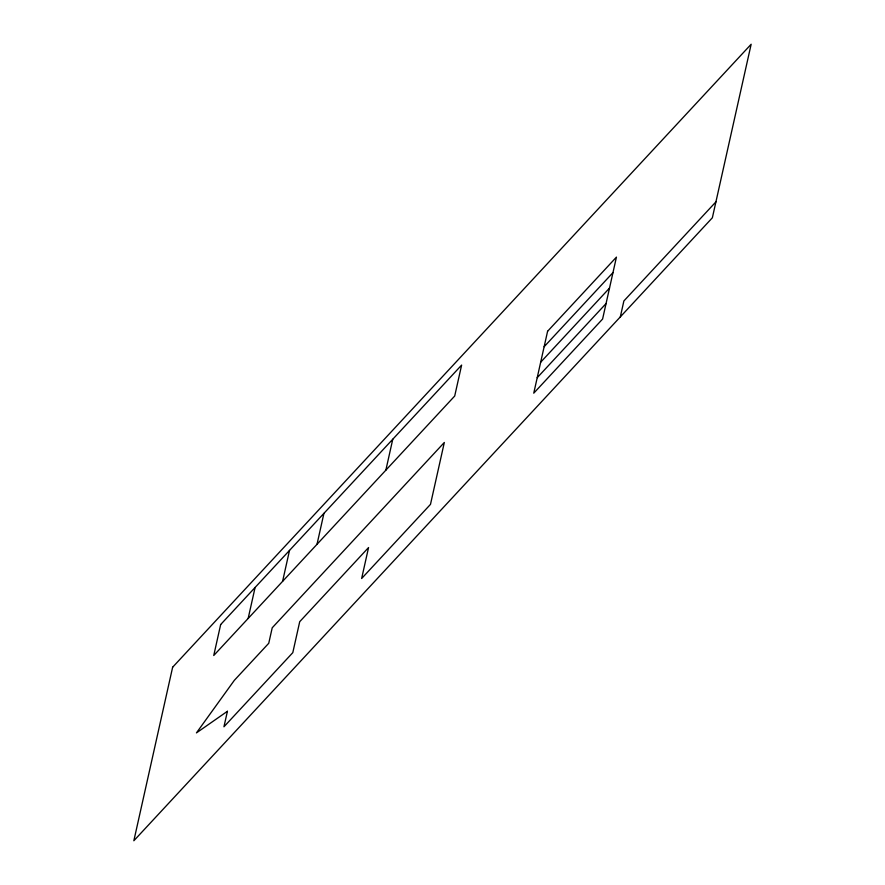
<?xml version="1.0" encoding="UTF-8"?>
<svg xmlns="http://www.w3.org/2000/svg" width="885" height="885" viewBox="0 0 885 885"><rect width="100%" height="100%" fill="white"/><g stroke="black" fill="none" stroke-linecap="round" stroke-linejoin="round"><path stroke-width="1.33" d="M248.165 618.438L255.09 587.485M282.592 581.368L289.506 550.415M317.018 544.297L323.932 513.344M385.86 470.167L392.774 439.214M620.319 316.907L623.881 300.955L715.932 201.846M544.131 346.743L612.984 272.602M540.68 362.219L609.522 288.09M537.217 377.696L606.059 303.566M172.641 667.213L133.845 840.75L712.359 217.787L751.155 44.25L172.641 667.213M220.664 624.544L213.75 655.497L454.702 396.037L461.627 365.085L220.664 624.544M227.412 711.297L223.949 726.773L292.802 652.643L299.716 621.69L368.558 547.549L361.644 578.502L430.486 504.373L444.325 442.467L272.215 627.797L268.752 643.273L234.326 680.344L196.448 732.891L227.412 711.297M547.594 331.267L533.755 393.172L602.596 319.042L616.436 257.126L547.594 331.267"/></g></svg>
